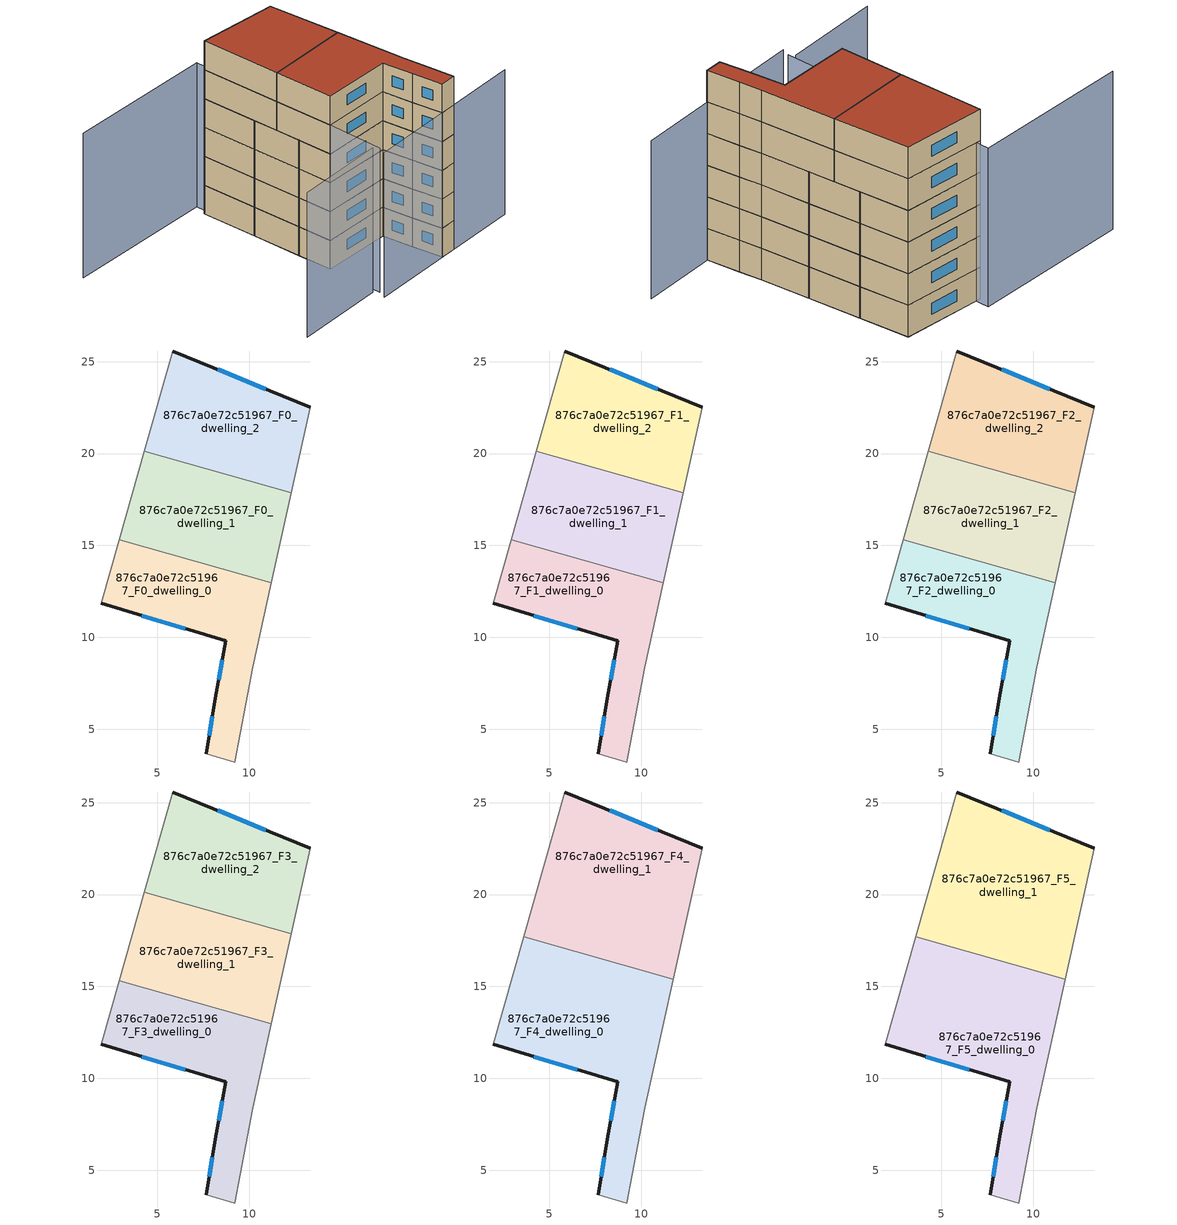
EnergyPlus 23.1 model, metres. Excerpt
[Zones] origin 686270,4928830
876c7a0e72c51967_F0_dwelling_0
 floor ground (EU_floor_Construction): 9.21,3.22 9.81,6.36 10.19,8.37 11.2,12.97 2.93,15.31 1.95,11.86 8.71,9.81 8.15,6.68 7.65,3.68 z0
 wall outside (EU_wall_Construction): 7.65,3.68 8.15,6.68 8.71,9.81 1.95,11.86 z0:3
 wall adiabatic (EU_wall_Construction): 1.95,11.86 2.93,15.31 / 11.2,12.97 10.19,8.37 9.81,6.36 9.21,3.22 7.65,3.68 z0:3
 wall to 876c7a0e72c51967_F0_dwelling_1 (EU_wall_Construction): 2.93,15.31 11.2,12.97 z0:3
 window (EU_Window_Construction): 8.33,7.7 8.53,8.79 / 6.51,10.48 4.15,11.19 / 7.81,4.66 7.99,5.71 z0.98:2.02
876c7a0e72c51967_F0_dwelling_1
 floor ground (EU_floor_Construction): 11.2,12.97 12.29,17.87 4.3,20.13 2.93,15.31 z0
 wall adiabatic (EU_wall_Construction): 2.93,15.31 4.3,20.13 / 12.29,17.87 11.2,12.97 z0:3
 wall to 876c7a0e72c51967_F0_dwelling_2 (EU_wall_Construction): 4.29,20.13 12.29,17.87 z0:3
876c7a0e72c51967_F0_dwelling_2
 floor ground (EU_floor_Construction): 12.29,17.87 13.31,22.51 5.84,25.58 4.3,20.13 z0
 wall outside (EU_wall_Construction): 5.84,25.58 13.31,22.51 z0:3
 wall adiabatic (EU_wall_Construction): 4.3,20.13 5.84,25.58 / 13.31,22.51 12.29,17.87 z0:3
 window (EU_Window_Construction): 8.27,24.58 10.88,23.51 z0.98:2.02
876c7a0e72c51967_F1_dwelling_0
 floor to 876c7a0e72c51967_F0_dwelling_0 (EU_floor_Construction): 9.21,3.22 9.81,6.36 10.19,8.37 11.2,12.97 2.93,15.31 1.95,11.86 8.71,9.81 8.15,6.68 7.65,3.68 z3
 wall outside (EU_wall_Construction): 7.65,3.68 8.15,6.68 8.71,9.81 1.95,11.86 z3:6
 wall adiabatic (EU_wall_Construction): 1.95,11.86 2.93,15.31 / 11.2,12.97 10.19,8.37 9.81,6.36 9.21,3.22 7.65,3.68 z3:6
 wall to 876c7a0e72c51967_F1_dwelling_1 (EU_wall_Construction): 2.93,15.31 11.2,12.97 z3:6
 window (EU_Window_Construction): 8.33,7.7 8.53,8.79 / 6.51,10.48 4.15,11.19 / 7.81,4.66 7.99,5.71 z3.98:5.02
876c7a0e72c51967_F1_dwelling_1
 floor to 876c7a0e72c51967_F0_dwelling_1 (EU_floor_Construction): 11.2,12.97 12.29,17.87 4.29,20.13 2.93,15.31 z3
 wall adiabatic (EU_wall_Construction): 2.93,15.31 4.3,20.13 / 12.29,17.87 11.2,12.97 z3:6
 wall to 876c7a0e72c51967_F1_dwelling_2 (EU_wall_Construction): 4.29,20.13 12.29,17.87 z3:6
876c7a0e72c51967_F1_dwelling_2
 floor to 876c7a0e72c51967_F0_dwelling_2 (EU_floor_Construction): 12.29,17.87 13.31,22.51 5.84,25.58 4.29,20.13 z3
 wall outside (EU_wall_Construction): 5.84,25.58 13.31,22.51 z3:6
 wall adiabatic (EU_wall_Construction): 4.3,20.13 5.84,25.58 / 13.31,22.51 12.29,17.87 z3:6
 window (EU_Window_Construction): 8.27,24.58 10.88,23.51 z3.98:5.02
876c7a0e72c51967_F2_dwelling_0
 floor to 876c7a0e72c51967_F1_dwelling_0 (EU_floor_Construction): 9.21,3.22 9.81,6.36 10.19,8.37 11.2,12.97 2.93,15.31 1.95,11.86 8.71,9.81 8.15,6.68 7.65,3.68 z6
 wall outside (EU_wall_Construction): 7.65,3.68 8.15,6.68 8.71,9.81 1.95,11.86 z6:9
 wall adiabatic (EU_wall_Construction): 1.95,11.86 2.93,15.31 / 11.2,12.97 10.19,8.37 9.81,6.36 9.21,3.22 7.65,3.68 z6:9
 wall to 876c7a0e72c51967_F2_dwelling_1 (EU_wall_Construction): 2.93,15.31 11.2,12.97 z6:9
 window (EU_Window_Construction): 8.33,7.7 8.53,8.79 / 6.51,10.48 4.15,11.19 / 7.81,4.66 7.99,5.71 z6.98:8.02
876c7a0e72c51967_F2_dwelling_1
 floor to 876c7a0e72c51967_F1_dwelling_1 (EU_floor_Construction): 11.2,12.97 12.29,17.87 4.29,20.13 2.93,15.31 z6
 wall adiabatic (EU_wall_Construction): 2.93,15.31 4.3,20.13 / 12.29,17.87 11.2,12.97 z6:9
 wall to 876c7a0e72c51967_F2_dwelling_2 (EU_wall_Construction): 4.29,20.13 12.29,17.87 z6:9
876c7a0e72c51967_F2_dwelling_2
 floor to 876c7a0e72c51967_F1_dwelling_2 (EU_floor_Construction): 12.29,17.87 13.31,22.51 5.84,25.58 4.29,20.13 z6
 wall outside (EU_wall_Construction): 5.84,25.58 13.31,22.51 z6:9
 wall adiabatic (EU_wall_Construction): 4.3,20.13 5.84,25.58 / 13.31,22.51 12.29,17.87 z6:9
 window (EU_Window_Construction): 8.27,24.58 10.88,23.51 z6.98:8.02
876c7a0e72c51967_F3_dwelling_0
 floor to 876c7a0e72c51967_F2_dwelling_0 (EU_floor_Construction): 9.21,3.22 9.81,6.36 10.19,8.37 11.2,12.97 2.93,15.31 1.95,11.86 8.71,9.81 8.15,6.68 7.65,3.68 z9
 wall outside (EU_wall_Construction): 7.65,3.68 8.15,6.68 8.71,9.81 1.95,11.86 z9:12
 wall adiabatic (EU_wall_Construction): 1.95,11.86 2.93,15.31 / 11.2,12.97 10.19,8.37 9.81,6.36 9.21,3.22 7.65,3.68 z9:12
 wall to 876c7a0e72c51967_F3_dwelling_1 (EU_wall_Construction): 2.93,15.31 11.2,12.97 z9:12
 window (EU_Window_Construction): 8.33,7.7 8.53,8.79 / 6.51,10.48 4.15,11.19 / 7.81,4.66 7.99,5.71 z9.98:11.02
876c7a0e72c51967_F3_dwelling_1
 floor to 876c7a0e72c51967_F2_dwelling_1 (EU_floor_Construction): 11.2,12.97 12.29,17.87 4.29,20.13 2.93,15.31 z9
 wall adiabatic (EU_wall_Construction): 2.93,15.31 4.3,20.13 / 12.29,17.87 11.2,12.97 z9:12
 wall to 876c7a0e72c51967_F3_dwelling_2 (EU_wall_Construction): 4.29,20.13 12.29,17.87 z9:12
876c7a0e72c51967_F3_dwelling_2
 floor to 876c7a0e72c51967_F2_dwelling_2 (EU_floor_Construction): 12.29,17.87 13.31,22.51 5.84,25.58 4.29,20.13 z9
 wall outside (EU_wall_Construction): 5.84,25.58 13.31,22.51 z9:12
 wall adiabatic (EU_wall_Construction): 4.3,20.13 5.84,25.58 / 13.31,22.51 12.29,17.87 z9:12
 window (EU_Window_Construction): 8.27,24.58 10.88,23.51 z9.98:11.02
876c7a0e72c51967_F4_dwelling_0
 floor to 876c7a0e72c51967_F3_dwelling_0 (EU_floor_Construction): 9.21,3.22 9.81,6.36 10.19,8.37 11.2,12.97 2.93,15.31 1.95,11.86 8.71,9.81 8.15,6.68 7.65,3.68 z12
 floor to 876c7a0e72c51967_F3_dwelling_1 (EU_floor_Construction): 11.2,12.97 11.74,15.4 3.61,17.7 2.93,15.31 z12
 wall outside (EU_wall_Construction): 7.65,3.68 8.15,6.68 8.71,9.81 1.95,11.86 z12:15
 wall adiabatic (EU_wall_Construction): 1.95,11.86 3.6,17.7 / 11.74,15.4 10.19,8.37 9.81,6.36 9.21,3.22 7.65,3.68 z12:15
 wall to 876c7a0e72c51967_F4_dwelling_1 (EU_wall_Construction): 3.6,17.7 11.74,15.4 z12:15
 window (EU_Window_Construction): 8.33,7.7 8.53,8.79 / 6.51,10.48 4.15,11.19 / 7.81,4.66 7.99,5.71 z12.98:14.02
876c7a0e72c51967_F4_dwelling_1
 floor to 876c7a0e72c51967_F3_dwelling_1 (EU_floor_Construction): 11.74,15.4 12.29,17.87 4.3,20.13 3.61,17.7 z12
 floor to 876c7a0e72c51967_F3_dwelling_2 (EU_floor_Construction): 12.29,17.87 13.31,22.51 5.84,25.58 4.3,20.13 z12
 wall outside (EU_wall_Construction): 5.84,25.58 13.31,22.51 z12:15
 wall adiabatic (EU_wall_Construction): 3.6,17.7 5.84,25.58 / 13.31,22.51 11.74,15.4 z12:15
 window (EU_Window_Construction): 8.27,24.58 10.88,23.51 z12.98:14.02
876c7a0e72c51967_F5_dwelling_0
 floor to 876c7a0e72c51967_F4_dwelling_0 (EU_floor_Construction): 9.21,3.22 9.81,6.36 10.19,8.37 11.74,15.4 3.6,17.7 1.95,11.86 8.71,9.81 8.15,6.68 7.65,3.68 z15
 wall outside (EU_wall_Construction): 7.65,3.68 8.15,6.68 8.71,9.81 1.95,11.86 z15:18
 wall adiabatic (EU_wall_Construction): 1.95,11.86 3.6,17.7 / 11.74,15.4 10.19,8.37 9.81,6.36 9.21,3.22 7.65,3.68 z15:18
 wall to 876c7a0e72c51967_F5_dwelling_1 (EU_wall_Construction): 3.6,17.7 11.74,15.4 z15:18
 window (EU_Window_Construction): 8.33,7.7 8.53,8.79 / 6.51,10.48 4.15,11.19 / 7.81,4.66 7.99,5.71 z15.98:17.02
 roof outside (EU_roof_Construction): 11.74,15.4 10.19,8.37 9.81,6.36 9.21,3.22 7.65,3.68 8.15,6.68 8.71,9.81 1.95,11.86 3.6,17.7 z18
876c7a0e72c51967_F5_dwelling_1
 floor to 876c7a0e72c51967_F4_dwelling_1 (EU_floor_Construction): 11.74,15.4 13.31,22.51 5.84,25.58 3.6,17.7 z15
 wall outside (EU_wall_Construction): 5.84,25.58 13.31,22.51 z15:18
 wall adiabatic (EU_wall_Construction): 3.6,17.7 5.84,25.58 / 13.31,22.51 11.74,15.4 z15:18
 window (EU_Window_Construction): 8.27,24.58 10.88,23.51 z15.98:17.02
 roof outside (EU_roof_Construction): 13.31,22.51 11.74,15.4 3.6,17.7 5.84,25.58 z18
shading: -0.29,5.78 16.25,1.41 / -8.91,9.38 0.03,7.01 / -7.84,31.21 6.63,26.62 / 6.63,26.62 0.23,6.44 z0:15
[Building]
EU S2 Campaign: North Axis=0; Terrain=City; Solar Distribution=FullExterior
[Site:Location]
Bologna: Latitude=44.5; Longitude=11.25; Time Zone=1; Elevation=37
[SizingPeriod:WeatherFileDays]
AnnualSizingPeriod: Begin Month=1; Begin Day of Month=1; End Month=12; End Day of Month=31; Day of Week for Start Day=Monday; Use Weather File Daylight Saving Period=No; Use Weather File Rain and Snow Indicators=No
[MATERIAL]
EU_InternalMass_Material: Roughness=MediumRough; Thickness=0.1; Conductivity=1; Density=1800; Specific Heat=900; Thermal Absorptance=0.9; Solar Absorptance=0.7; Visible Absorptance=0.7
[MATERIAL:NOMASS] Roughness=MediumRough; Thermal Absorptance=0.9; Solar Absorptance=0.7; Visible Absorptance=0.7
Name | Thermal Resistance
EU_wall_NoMass | 0.905828
EU_roof_NoMass | 0.37593
EU_floor_NoMass | 0.67114
[WINDOWMATERIAL:SIMPLEGLAZINGSYSTEM]
EU_Window_SimpleGlazing: UFactor=4.52486; Solar Heat Gain Coefficient=0.85; Visible Transmittance=0.85
[CONSTRUCTION]
EU_wall_Construction: EU_wall_NoMass
EU_roof_Construction: EU_roof_NoMass
EU_floor_Construction: EU_floor_NoMass
EU_InternalMass_Construction: EU_InternalMass_Material
EU_Window_Construction: EU_Window_SimpleGlazing
[ZONE] Type=1; Multiplier=1; Ceiling Height=autocalculate; Floor Area=autocalculate; Part of Total Floor Area=Yes
Name | Volume
876c7a0e72c51967_F0_dwelling_0; 876c7a0e72c51967_F1_dwelling_0; 876c7a0e72c51967_F2_dwelling_0; 876c7a0e72c51967_F3_dwelling_0 | 127.167
876c7a0e72c51967_F4_dwelling_0 | 190.748
876c7a0e72c51967_F5_dwelling_0 | 190.747
876c7a0e72c51967_F0_dwelling_1; 876c7a0e72c51967_F1_dwelling_1; 876c7a0e72c51967_F2_dwelling_1; 876c7a0e72c51967_F3_dwelling_1 | 127.165
876c7a0e72c51967_F4_dwelling_1; 876c7a0e72c51967_F5_dwelling_1 | 190.729
876c7a0e72c51967_F0_dwelling_2; 876c7a0e72c51967_F1_dwelling_2; 876c7a0e72c51967_F2_dwelling_2; 876c7a0e72c51967_F3_dwelling_2 | 127.151
[INTERNALMASS] Construction=EU_InternalMass_Construction
Name | Zone or ZoneList | Surface Area
876c7a0e72c51967_F0_dwelling_0_EU_InternalMass | 876c7a0e72c51967_F0_dwelling_0 | 42.3892
876c7a0e72c51967_F0_dwelling_1_EU_InternalMass | 876c7a0e72c51967_F0_dwelling_1 | 42.3884
876c7a0e72c51967_F0_dwelling_2_EU_InternalMass | 876c7a0e72c51967_F0_dwelling_2 | 42.3835
876c7a0e72c51967_F1_dwelling_0_EU_InternalMass | 876c7a0e72c51967_F1_dwelling_0 | 42.3892
876c7a0e72c51967_F1_dwelling_1_EU_InternalMass | 876c7a0e72c51967_F1_dwelling_1 | 42.3884
876c7a0e72c51967_F1_dwelling_2_EU_InternalMass | 876c7a0e72c51967_F1_dwelling_2 | 42.3835
876c7a0e72c51967_F2_dwelling_0_EU_InternalMass | 876c7a0e72c51967_F2_dwelling_0 | 42.3892
876c7a0e72c51967_F2_dwelling_1_EU_InternalMass | 876c7a0e72c51967_F2_dwelling_1 | 42.3884
876c7a0e72c51967_F2_dwelling_2_EU_InternalMass | 876c7a0e72c51967_F2_dwelling_2 | 42.3835
876c7a0e72c51967_F3_dwelling_0_EU_InternalMass | 876c7a0e72c51967_F3_dwelling_0 | 42.3892
876c7a0e72c51967_F3_dwelling_1_EU_InternalMass | 876c7a0e72c51967_F3_dwelling_1 | 42.3884
876c7a0e72c51967_F3_dwelling_2_EU_InternalMass | 876c7a0e72c51967_F3_dwelling_2 | 42.3835
876c7a0e72c51967_F4_dwelling_0_EU_InternalMass | 876c7a0e72c51967_F4_dwelling_0 | 63.582
876c7a0e72c51967_F4_dwelling_1_EU_InternalMass | 876c7a0e72c51967_F4_dwelling_1 | 63.5764
876c7a0e72c51967_F5_dwelling_0_EU_InternalMass | 876c7a0e72c51967_F5_dwelling_0 | 63.582
876c7a0e72c51967_F5_dwelling_1_EU_InternalMass | 876c7a0e72c51967_F5_dwelling_1 | 63.5764
[OTHEREQUIPMENT] Fuel Type=Electricity; Design Level Calculation Method=Watts/Area; Power per Zone Floor Area=1; Fraction Latent=0; Fraction Radiant=0; Fraction Lost=0; Carbon Dioxide Generation Rate=0; EndUse Subcategory=EU_Step8_InternalGains
Name | Zone or ZoneList or Space or SpaceList | Schedule
EU_Step8_InternalGain_876c7a0e72c51967_F0_dwelling_0_f000 | 876c7a0e72c51967_F0_dwelling_0 | EU_Step8_GainSchedule_876c7a0e72c51967_F0_dwelling_0_f000
EU_Step8_InternalGain_876c7a0e72c51967_F0_dwelling_1_f000 | 876c7a0e72c51967_F0_dwelling_1 | EU_Step8_GainSchedule_876c7a0e72c51967_F0_dwelling_1_f000
EU_Step8_InternalGain_876c7a0e72c51967_F0_dwelling_2_f000 | 876c7a0e72c51967_F0_dwelling_2 | EU_Step8_GainSchedule_876c7a0e72c51967_F0_dwelling_2_f000
EU_Step8_InternalGain_876c7a0e72c51967_F1_dwelling_0_f000 | 876c7a0e72c51967_F1_dwelling_0 | EU_Step8_GainSchedule_876c7a0e72c51967_F1_dwelling_0_f000
EU_Step8_InternalGain_876c7a0e72c51967_F1_dwelling_1_f000 | 876c7a0e72c51967_F1_dwelling_1 | EU_Step8_GainSchedule_876c7a0e72c51967_F1_dwelling_1_f000
EU_Step8_InternalGain_876c7a0e72c51967_F1_dwelling_2_f000 | 876c7a0e72c51967_F1_dwelling_2 | EU_Step8_GainSchedule_876c7a0e72c51967_F1_dwelling_2_f000
EU_Step8_InternalGain_876c7a0e72c51967_F2_dwelling_0_f000 | 876c7a0e72c51967_F2_dwelling_0 | EU_Step8_GainSchedule_876c7a0e72c51967_F2_dwelling_0_f000
EU_Step8_InternalGain_876c7a0e72c51967_F2_dwelling_1_f000 | 876c7a0e72c51967_F2_dwelling_1 | EU_Step8_GainSchedule_876c7a0e72c51967_F2_dwelling_1_f000
EU_Step8_InternalGain_876c7a0e72c51967_F2_dwelling_2_f000 | 876c7a0e72c51967_F2_dwelling_2 | EU_Step8_GainSchedule_876c7a0e72c51967_F2_dwelling_2_f000
EU_Step8_InternalGain_876c7a0e72c51967_F3_dwelling_0_f000 | 876c7a0e72c51967_F3_dwelling_0 | EU_Step8_GainSchedule_876c7a0e72c51967_F3_dwelling_0_f000
EU_Step8_InternalGain_876c7a0e72c51967_F3_dwelling_1_f000 | 876c7a0e72c51967_F3_dwelling_1 | EU_Step8_GainSchedule_876c7a0e72c51967_F3_dwelling_1_f000
EU_Step8_InternalGain_876c7a0e72c51967_F3_dwelling_2_f000 | 876c7a0e72c51967_F3_dwelling_2 | EU_Step8_GainSchedule_876c7a0e72c51967_F3_dwelling_2_f000
EU_Step8_InternalGain_876c7a0e72c51967_F4_dwelling_0_f000 | 876c7a0e72c51967_F4_dwelling_0 | EU_Step8_GainSchedule_876c7a0e72c51967_F4_dwelling_0_f000
EU_Step8_InternalGain_876c7a0e72c51967_F4_dwelling_1_f000 | 876c7a0e72c51967_F4_dwelling_1 | EU_Step8_GainSchedule_876c7a0e72c51967_F4_dwelling_1_f000
EU_Step8_InternalGain_876c7a0e72c51967_F5_dwelling_0_f000 | 876c7a0e72c51967_F5_dwelling_0 | EU_Step8_GainSchedule_876c7a0e72c51967_F5_dwelling_0_f000
EU_Step8_InternalGain_876c7a0e72c51967_F5_dwelling_1_f000 | 876c7a0e72c51967_F5_dwelling_1 | EU_Step8_GainSchedule_876c7a0e72c51967_F5_dwelling_1_f000
[ZONEVENTILATION:DESIGNFLOWRATE] Schedule=EU_AlwaysOn; Design Flow Rate Calculation Method=AirChanges/Hour; Air Changes per Hour=0.73129; Ventilation Type=Natural; Fan Pressure Rise=0; Fan Total Efficiency=1; Constant Term Coefficient=1; Temperature Term Coefficient=0; Velocity Term Coefficient=0; Velocity Squared Term Coefficient=0; Minimum Indoor Temperature=-100; Maximum Indoor Temperature=100; Delta Temperature=-100; Minimum Outdoor Temperature=-100; Maximum Outdoor Temperature=100; Maximum Wind Speed=40
Name | Zone or ZoneList or Space or SpaceList
EU_ConstantAir_876c7a0e72c51967_F0_dwelling_0 | 876c7a0e72c51967_F0_dwelling_0
EU_ConstantAir_876c7a0e72c51967_F0_dwelling_1 | 876c7a0e72c51967_F0_dwelling_1
EU_ConstantAir_876c7a0e72c51967_F0_dwelling_2 | 876c7a0e72c51967_F0_dwelling_2
EU_ConstantAir_876c7a0e72c51967_F1_dwelling_0 | 876c7a0e72c51967_F1_dwelling_0
EU_ConstantAir_876c7a0e72c51967_F1_dwelling_1 | 876c7a0e72c51967_F1_dwelling_1
EU_ConstantAir_876c7a0e72c51967_F1_dwelling_2 | 876c7a0e72c51967_F1_dwelling_2
EU_ConstantAir_876c7a0e72c51967_F2_dwelling_0 | 876c7a0e72c51967_F2_dwelling_0
EU_ConstantAir_876c7a0e72c51967_F2_dwelling_1 | 876c7a0e72c51967_F2_dwelling_1
EU_ConstantAir_876c7a0e72c51967_F2_dwelling_2 | 876c7a0e72c51967_F2_dwelling_2
EU_ConstantAir_876c7a0e72c51967_F3_dwelling_0 | 876c7a0e72c51967_F3_dwelling_0
EU_ConstantAir_876c7a0e72c51967_F3_dwelling_1 | 876c7a0e72c51967_F3_dwelling_1
EU_ConstantAir_876c7a0e72c51967_F3_dwelling_2 | 876c7a0e72c51967_F3_dwelling_2
EU_ConstantAir_876c7a0e72c51967_F4_dwelling_0 | 876c7a0e72c51967_F4_dwelling_0
EU_ConstantAir_876c7a0e72c51967_F4_dwelling_1 | 876c7a0e72c51967_F4_dwelling_1
EU_ConstantAir_876c7a0e72c51967_F5_dwelling_0 | 876c7a0e72c51967_F5_dwelling_0
EU_ConstantAir_876c7a0e72c51967_F5_dwelling_1 | 876c7a0e72c51967_F5_dwelling_1
[HVACTEMPLATE:THERMOSTAT] Constant Heating Setpoint=20; Constant Cooling Setpoint=50
EU_HeatOnly_876c7a0e72c51967_F0_dwelling_0; EU_HeatOnly_876c7a0e72c51967_F0_dwelling_1; EU_HeatOnly_876c7a0e72c51967_F0_dwelling_2; EU_HeatOnly_876c7a0e72c51967_F1_dwelling_0; EU_HeatOnly_876c7a0e72c51967_F1_dwelling_1; EU_HeatOnly_876c7a0e72c51967_F1_dwelling_2; EU_HeatOnly_876c7a0e72c51967_F2_dwelling_0; EU_HeatOnly_876c7a0e72c51967_F2_dwelling_1; EU_HeatOnly_876c7a0e72c51967_F2_dwelling_2; EU_HeatOnly_876c7a0e72c51967_F3_dwelling_0; EU_HeatOnly_876c7a0e72c51967_F3_dwelling_1; EU_HeatOnly_876c7a0e72c51967_F3_dwelling_2; EU_HeatOnly_876c7a0e72c51967_F4_dwelling_0; EU_HeatOnly_876c7a0e72c51967_F4_dwelling_1; EU_HeatOnly_876c7a0e72c51967_F5_dwelling_0; EU_HeatOnly_876c7a0e72c51967_F5_dwelling_1
[HVACTEMPLATE:ZONE:IDEALLOADSAIRSYSTEM] System Availability Schedule=EU_AlwaysOn; Maximum Heating Supply Air Temperature=50; Minimum Cooling Supply Air Temperature=13; Maximum Heating Supply Air Humidity Ratio=0.0156; Minimum Cooling Supply Air Humidity Ratio=0.0077; Heating Limit=NoLimit; Cooling Limit=NoLimit; Heating Availability Schedule=EU_AlwaysOn; Cooling Availability Schedule=EU_CoolingOff; Dehumidification Control Type=ConstantSensibleHeatRatio; Cooling Sensible Heat Ratio=0.7; Dehumidification Setpoint=60; Humidification Control Type=None; Humidification Setpoint=30; Outdoor Air Method=None; Outdoor Air Flow Rate per Person=0.00944; Outdoor Air Flow Rate per Zone Floor Area=0; Outdoor Air Flow Rate per Zone=0; Demand Controlled Ventilation Type=None; Outdoor Air Economizer Type=NoEconomizer; Heat Recovery Type=None; Sensible Heat Recovery Effectiveness=0.7; Latent Heat Recovery Effectiveness=0.65
Name | Template Thermostat
876c7a0e72c51967_F0_dwelling_0 | EU_HeatOnly_876c7a0e72c51967_F0_dwelling_0
876c7a0e72c51967_F0_dwelling_1 | EU_HeatOnly_876c7a0e72c51967_F0_dwelling_1
876c7a0e72c51967_F0_dwelling_2 | EU_HeatOnly_876c7a0e72c51967_F0_dwelling_2
876c7a0e72c51967_F1_dwelling_0 | EU_HeatOnly_876c7a0e72c51967_F1_dwelling_0
876c7a0e72c51967_F1_dwelling_1 | EU_HeatOnly_876c7a0e72c51967_F1_dwelling_1
876c7a0e72c51967_F1_dwelling_2 | EU_HeatOnly_876c7a0e72c51967_F1_dwelling_2
876c7a0e72c51967_F2_dwelling_0 | EU_HeatOnly_876c7a0e72c51967_F2_dwelling_0
876c7a0e72c51967_F2_dwelling_1 | EU_HeatOnly_876c7a0e72c51967_F2_dwelling_1
876c7a0e72c51967_F2_dwelling_2 | EU_HeatOnly_876c7a0e72c51967_F2_dwelling_2
876c7a0e72c51967_F3_dwelling_0 | EU_HeatOnly_876c7a0e72c51967_F3_dwelling_0
876c7a0e72c51967_F3_dwelling_1 | EU_HeatOnly_876c7a0e72c51967_F3_dwelling_1
876c7a0e72c51967_F3_dwelling_2 | EU_HeatOnly_876c7a0e72c51967_F3_dwelling_2
876c7a0e72c51967_F4_dwelling_0 | EU_HeatOnly_876c7a0e72c51967_F4_dwelling_0
876c7a0e72c51967_F4_dwelling_1 | EU_HeatOnly_876c7a0e72c51967_F4_dwelling_1
876c7a0e72c51967_F5_dwelling_0 | EU_HeatOnly_876c7a0e72c51967_F5_dwelling_0
876c7a0e72c51967_F5_dwelling_1 | EU_HeatOnly_876c7a0e72c51967_F5_dwelling_1
[SIZING:ZONE] Zone Cooling Design Supply Air Temperature Input Method=SupplyAirTemperature; Zone Cooling Design Supply Air Temperature=13; Zone Heating Design Supply Air Temperature Input Method=SupplyAirTemperature; Zone Heating Design Supply Air Temperature=50; Zone Cooling Design Supply Air Humidity Ratio=0.008; Zone Heating Design Supply Air Humidity Ratio=0.008; Cooling Design Air Flow Method=DesignDay; Cooling Design Air Flow Rate=0; Cooling Minimum Air Flow per Zone Floor Area=0.000762; Cooling Minimum Air Flow=0; Cooling Minimum Air Flow Fraction=0.2; Heating Design Air Flow Method=DesignDay; Heating Design Air Flow Rate=0; Heating Maximum Air Flow per Zone Floor Area=0.002032; Heating Maximum Air Flow=0.141576; Heating Maximum Air Flow Fraction=0.3; Account for Dedicated Outdoor Air System=No; Dedicated Outdoor Air System Control Strategy=NeutralSupplyAir; Dedicated Outdoor Air Low Setpoint Temperature for Design=autosize; Dedicated Outdoor Air High Setpoint Temperature for Design=autosize; Zone Load Sizing Method=Sensible Load Only No Latent Load; Zone Latent Cooling Design Supply Air Humidity Ratio Input Method=HumidityRatioDifference; Zone Cooling Design Supply Air Humidity Ratio Difference=0.005; Zone Latent Heating Design Supply Air Humidity Ratio Input Method=HumidityRatioDifference; Zone Humidification Design Supply Air Humidity Ratio Difference=0.005
876c7a0e72c51967_F0_dwelling_0; 876c7a0e72c51967_F0_dwelling_1; 876c7a0e72c51967_F0_dwelling_2; 876c7a0e72c51967_F1_dwelling_0; 876c7a0e72c51967_F1_dwelling_1; 876c7a0e72c51967_F1_dwelling_2; 876c7a0e72c51967_F2_dwelling_0; 876c7a0e72c51967_F2_dwelling_1; 876c7a0e72c51967_F2_dwelling_2; 876c7a0e72c51967_F3_dwelling_0; 876c7a0e72c51967_F3_dwelling_1; 876c7a0e72c51967_F3_dwelling_2; 876c7a0e72c51967_F4_dwelling_0; 876c7a0e72c51967_F4_dwelling_1; 876c7a0e72c51967_F5_dwelling_0; 876c7a0e72c51967_F5_dwelling_1
[SCHEDULE:CONSTANT]
Name | Hourly Value
EU_AlwaysOn | 1
EU_CoolingOff | 0
[SCHEDULE:FILE] Column Number=1; Rows to Skip at Top=0; Number of Hours of Data=8760; Column Separator=Comma; Interpolate to Timestep=No; Minutes per Item=60; Adjust Schedule for Daylight Savings=Yes
Name | File
EU_Step8_GainSchedule_876c7a0e72c51967_F0_dwelling_0_f000 | ../../schedules/876c7a0e72c51967/876c7a0e72c51967_F0_dwelling_0_f000_gain.csv
EU_Step8_GainSchedule_876c7a0e72c51967_F0_dwelling_1_f000 | ../../schedules/876c7a0e72c51967/876c7a0e72c51967_F0_dwelling_1_f000_gain.csv
EU_Step8_GainSchedule_876c7a0e72c51967_F0_dwelling_2_f000 | ../../schedules/876c7a0e72c51967/876c7a0e72c51967_F0_dwelling_2_f000_gain.csv
EU_Step8_GainSchedule_876c7a0e72c51967_F1_dwelling_0_f000 | ../../schedules/876c7a0e72c51967/876c7a0e72c51967_F1_dwelling_0_f000_gain.csv
EU_Step8_GainSchedule_876c7a0e72c51967_F1_dwelling_1_f000 | ../../schedules/876c7a0e72c51967/876c7a0e72c51967_F1_dwelling_1_f000_gain.csv
EU_Step8_GainSchedule_876c7a0e72c51967_F1_dwelling_2_f000 | ../../schedules/876c7a0e72c51967/876c7a0e72c51967_F1_dwelling_2_f000_gain.csv
EU_Step8_GainSchedule_876c7a0e72c51967_F2_dwelling_0_f000 | ../../schedules/876c7a0e72c51967/876c7a0e72c51967_F2_dwelling_0_f000_gain.csv
EU_Step8_GainSchedule_876c7a0e72c51967_F2_dwelling_1_f000 | ../../schedules/876c7a0e72c51967/876c7a0e72c51967_F2_dwelling_1_f000_gain.csv
EU_Step8_GainSchedule_876c7a0e72c51967_F2_dwelling_2_f000 | ../../schedules/876c7a0e72c51967/876c7a0e72c51967_F2_dwelling_2_f000_gain.csv
EU_Step8_GainSchedule_876c7a0e72c51967_F3_dwelling_0_f000 | ../../schedules/876c7a0e72c51967/876c7a0e72c51967_F3_dwelling_0_f000_gain.csv
EU_Step8_GainSchedule_876c7a0e72c51967_F3_dwelling_1_f000 | ../../schedules/876c7a0e72c51967/876c7a0e72c51967_F3_dwelling_1_f000_gain.csv
EU_Step8_GainSchedule_876c7a0e72c51967_F3_dwelling_2_f000 | ../../schedules/876c7a0e72c51967/876c7a0e72c51967_F3_dwelling_2_f000_gain.csv
EU_Step8_GainSchedule_876c7a0e72c51967_F4_dwelling_0_f000 | ../../schedules/876c7a0e72c51967/876c7a0e72c51967_F4_dwelling_0_f000_gain.csv
EU_Step8_GainSchedule_876c7a0e72c51967_F4_dwelling_1_f000 | ../../schedules/876c7a0e72c51967/876c7a0e72c51967_F4_dwelling_1_f000_gain.csv
EU_Step8_GainSchedule_876c7a0e72c51967_F5_dwelling_0_f000 | ../../schedules/876c7a0e72c51967/876c7a0e72c51967_F5_dwelling_0_f000_gain.csv
EU_Step8_GainSchedule_876c7a0e72c51967_F5_dwelling_1_f000 | ../../schedules/876c7a0e72c51967/876c7a0e72c51967_F5_dwelling_1_f000_gain.csv
